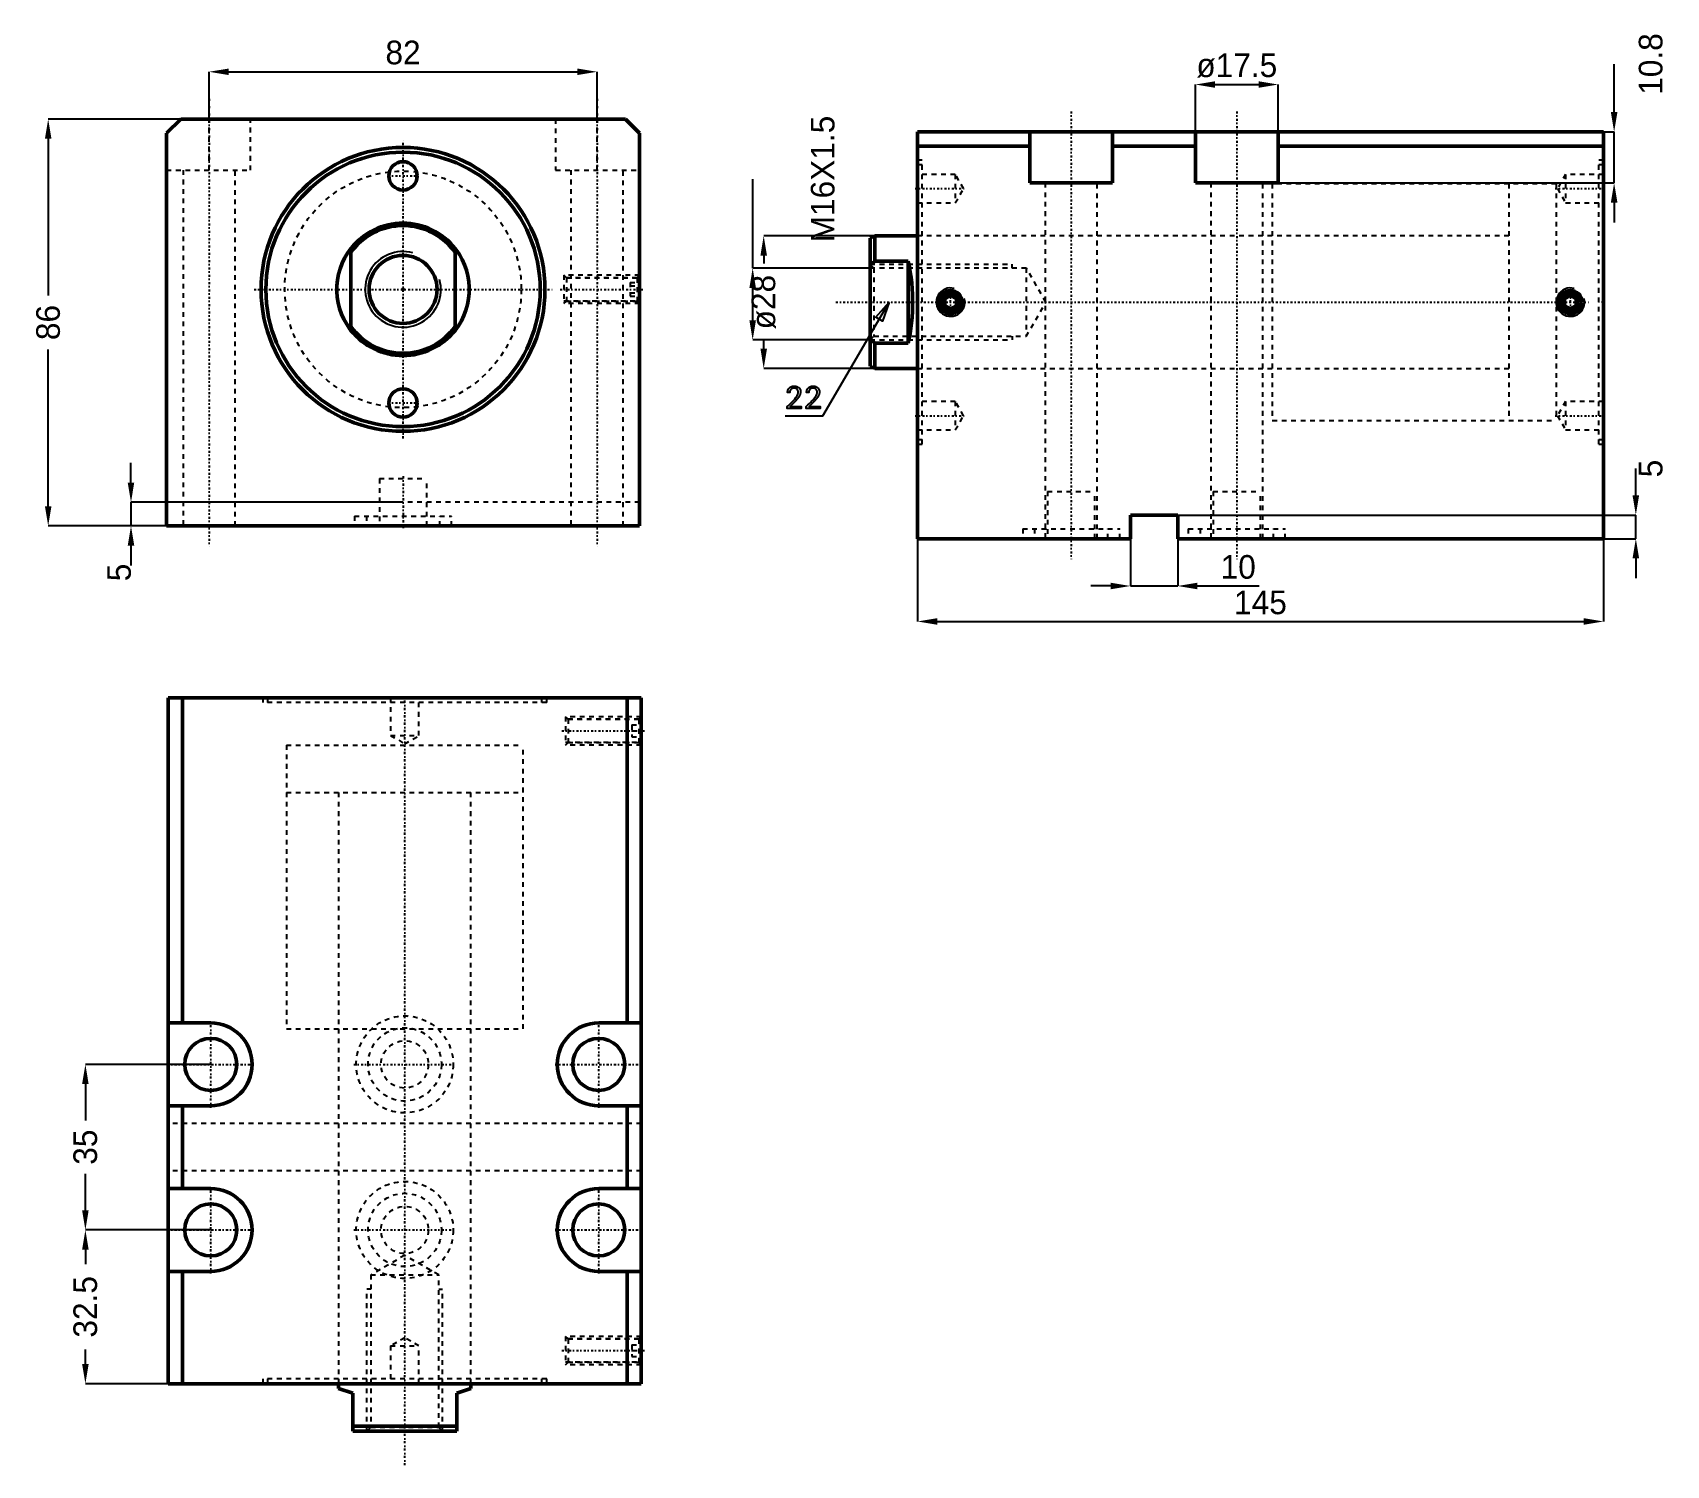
# Model space of a CAD drawing. Header units: millimetres. Extents: x -78 to 267, y -249 to 54.
import ezdxf

# ---------------------------------------------------------------- set-up
doc = ezdxf.new("R2010")
doc.units = ezdxf.units.MM
doc.linetypes.add('Center', pattern=[1.5, 0.45, -0.5, 0.05, -0.5])
doc.linetypes.add('Dashed', pattern=[2, 1, -1])
for name, color, linetype, lineweight in [('2d ConnectionPoints', 7, 'Continuous', 50), ('AM_0', 7, 'Continuous', 50), ('AM_5', 3, 'Continuous', 25), ('AM_7', 7, 'Center', 25), ('AM_9', 6, 'Dashed', 25)]:
    doc.layers.add(name, color=color, linetype=linetype, lineweight=lineweight)
doc.dimstyles.new('ISO-25', dxfattribs={"dimtxt": 2.5, "dimasz": 2.5, "dimexe": 1.25, "dimexo": 0.625, "dimtad": 1, "dimtxsty": 'Standard', "dimcen": 2.5, "dimadec": 0, "dimazin": 0, "dimtfac": 1, "dimtmove": 0, "dimatfit": 3, "dimfxl": 0, "dimarcsym": 0})

# ---------------------------------------------------------------- blocks, each defined once
blk = doc.blocks.new('1_JECX_MF_INLA_50_50_0_rod__0_in_JECX_MF_160_INLA_50_50_0__0')
at = {"layer": 'AM_0'}
for p, q in [((-11, -8.66), (-11, 8.66)), ((11, 8.66), (11, -8.66))]:
    blk.add_line(p, q, dxfattribs=at)
for points in [[(-11, 8.66), (-11.71, 7.67), (-12.34, 6.62), (-12.87, 5.52), (-13.3, 4.38), (-13.63, 3.2), (-13.86, 2), (-13.98, 0.78), (-13.99, -0.44), (-13.9, -1.65), (-13.7, -2.86), (-13.4, -4.04), (-13, -5.2), (-12.5, -6.31), (-11.9, -7.37), (-11.21, -8.38), (-11, -8.66)], [(11, -8.66), (11.71, -7.67), (12.34, -6.62), (12.87, -5.52), (13.3, -4.38), (13.63, -3.2), (13.86, -2), (13.98, -0.78), (13.99, 0.44), (13.9, 1.65), (13.7, 2.86), (13.4, 4.04), (13, 5.2), (12.5, 6.31), (11.9, 7.37), (11.21, 8.38), (11, 8.66)]]:
    blk.add_lwpolyline(points, dxfattribs=at)
blk.add_circle((0, 0), 7.19, dxfattribs=at)
for radius, start, end in [(14, 38.2132, 141.7868), (13.5, 35.4309, 144.5691), (13.5, 215.4309, 324.5691), (14, 218.2132, 321.7868)]:
    blk.add_arc((0, 0), radius, start, end, dxfattribs=at)
at = {"layer": 'AM_5'}
blk.add_arc((0, 0), 8, 75, 15, dxfattribs=at)
blk = doc.blocks.new('2_JECX_MF_EXLA_50_50_0_body__0_in_JECX_MF_160_INLA_50_50_0__0')
at = {"layer": 'AM_0'}
for p, q in [((-47, 36), (-50, 33)), ((47, 36), (-47, 36)), ((50, 33), (47, 36)), ((-50, 33), (-50, -50)), ((50, -50), (50, 33)), ((-50, -50), (50, -50))]:
    blk.add_line(p, q, dxfattribs=at)
for centre, radius in [((0, 0), 30), ((0, 0), 29), ((0, 24), 3), ((0, -24), 3)]:
    blk.add_circle(centre, radius, dxfattribs=at)
at = {"layer": 'AM_5', "linetype": 'Dashed'}
for p, q in [((50, 3), (34, 3)), ((50, -3), (34, -3))]:
    blk.add_line(p, q, dxfattribs=at)
at = {"layer": 'AM_7'}
for p, q in [((-41, 40.3), (-41, -54.3)), ((41, 40.3), (41, -54.3)), ((0, -31.5), (0, 31.5)), ((-3.15, 24), (3.15, 24)), ((-31.5, 0), (31.5, 0)), ((33.2, 0), (50.8, 0)), ((-3.15, -24), (3.15, -24)), ((0, -39.5), (0, -50.5))]:
    blk.add_line(p, q, dxfattribs=at)
at = {"layer": 'AM_9'}
for p, q in [((-41, 25.2), (-41, 36)), ((-32.25, 25.2), (-32.25, 36)), ((32.25, 36), (32.25, 25.2)), ((41, 25.2), (41, 36)), ((-50, 25.2), (-32.25, 25.2)), ((-46.5, 25.2), (-46.5, -50)), ((-35.5, -50), (-35.5, 25.2)), ((32.25, 25.2), (50, 25.2)), ((35.5, 25.2), (35.5, -50)), ((46.5, -50), (46.5, 25.2)), ((34.54, 2.46), (34, 3)), ((34, 3), (34, -3)), ((49.5, 2.4), (34, 2.4)), ((49.46, 2.46), (34.54, 2.46)), ((34.54, 2.46), (34.54, -2.46)), ((48, 1.44), (50, 1.44)), ((48, 1.44), (48, -1.44)), ((48, 0.72), (50, 0.72)), ((50, 3), (49.46, 2.46)), ((49.46, 2.46), (49.46, -2.46)), ((50, 1.9), (49.5, 2.4)), ((49.5, 2.4), (49.5, -2.4)), ((34, -2.4), (49.5, -2.4)), ((34, -3), (34.54, -2.46)), ((34.54, -2.46), (49.46, -2.46)), ((48, -0.72), (50, -0.72)), ((48, -1.44), (50, -1.44)), ((49.46, -2.46), (50, -3)), ((49.5, -2.4), (50, -1.9)), ((-5, -40), (5, -40)), ((-5, -40), (-5, -50)), ((5, -50), (5, -40)), ((50, -45), (-50, -45)), ((-10.25, -47.9), (10.25, -47.9)), ((-10.25, -47.9), (-10.25, -50)), ((-7.75, -47.9), (-7.75, -50)), ((7.75, -50), (7.75, -47.9)), ((10.25, -50), (10.25, -47.9))]:
    blk.add_line(p, q, dxfattribs=at)
blk.add_circle((0, 0), 25, dxfattribs=at)
blk = doc.blocks.new('*D3')
at = {"layer": 'AM_5', "color": 0, "lineweight": -2}
for p, q in [((-41, 36), (-41, 46)), ((-36.83, 46), (36.83, 46)), ((41, 36), (41, 46))]:
    blk.add_line(p, q, dxfattribs=at)
at = {"layer": 'AM_5', "color": 0}
for points in [[(-36.83, 46.69), (-36.83, 45.31), (-41, 46)], [(36.83, 45.31), (36.83, 46.69), (41, 46)]]:
    blk.add_solid(points, dxfattribs=at)
at = {"layer": 'Defpoints', "color": 0}
for p in [(41, 46), (-41, 36), (41, 36)]:
    blk.add_point(p, dxfattribs=at)
at = {"layer": 'AM_5', "color": 0, "insert": (0, 50.05), "char_height": 5, "attachment_point": 5}
blk.add_mtext('82', dxfattribs=at)
blk = doc.blocks.new('*D4')
at = {"layer": 'AM_5', "color": 0, "lineweight": -2}
for p, q in [((-47, 36), (-75, 36)), ((-75, 31.83), (-75, -1.28)), ((-75, -45.83), (-75, -12.72)), ((-50, -50), (-75, -50))]:
    blk.add_line(p, q, dxfattribs=at)
at = {"layer": 'AM_5', "color": 0}
for points in [[(-74.31, 31.83), (-75.69, 31.83), (-75, 36)], [(-75.69, -45.83), (-74.31, -45.83), (-75, -50)]]:
    blk.add_solid(points, dxfattribs=at)
at = {"layer": 'Defpoints', "color": 0}
for p in [(-47, 36), (-75, -50), (-50, -50)]:
    blk.add_point(p, dxfattribs=at)
at = {"layer": 'AM_5', "color": 0, "insert": (-75, -7), "char_height": 5, "attachment_point": 5, "rotation": 90}
blk.add_mtext('86', dxfattribs=at)
blk = doc.blocks.new('*D5')
at = {"layer": 'AM_5', "color": 0, "lineweight": -2}
for p, q in [((-57.5, -40.83), (-57.5, -36.67)), ((0, -45), (-57.5, -45)), ((-57.5, -45), (-57.5, -50)), ((-50, -50), (-57.5, -50)), ((-57.5, -54.17), (-57.5, -58.33))]:
    blk.add_line(p, q, dxfattribs=at)
at = {"layer": 'AM_5', "color": 0}
for points in [[(-58.19, -40.83), (-56.81, -40.83), (-57.5, -45)], [(-56.81, -54.17), (-58.19, -54.17), (-57.5, -50)]]:
    blk.add_solid(points, dxfattribs=at)
at = {"layer": 'Defpoints', "color": 0}
for p in [(0, -45), (-57.5, -50), (-50, -50)]:
    blk.add_point(p, dxfattribs=at)
at = {"layer": 'AM_5', "color": 0, "insert": (-60, -59.83), "char_height": 5, "attachment_point": 5, "rotation": 90}
blk.add_mtext('5', dxfattribs=at)
blk = doc.blocks.new('1_JECX_MF_INLA_50_50_0_rod__0_in_JECX_MF_160_INLA_50_50_0__4')
at = {"layer": 'AM_0'}
for p, q in [((-14, 0), (-14, -1.03)), ((14, -1.03), (14, 0)), ((-11, -2), (-14, -1.03)), ((-11, -10), (-11, -2)), ((14, -1.03), (11, -2)), ((11, -2), (11, -10)), ((-11, -9), (11, -9)), ((-11, -10), (11, -10))]:
    blk.add_line(p, q, dxfattribs=at)
at = {"layer": 'AM_5', "linetype": 'Dashed'}
for p, q in [((-8, -10), (-8, 20)), ((-7.19, 20), (-8, 20)), ((7.19, 20), (8, 20)), ((8, -10), (8, 20))]:
    blk.add_line(p, q, dxfattribs=at)
at = {"layer": 'AM_9'}
for p, q in [((-25, 135), (25, 135)), ((-25, 135), (-25, 125)), ((25, 125), (25, 135)), ((-25, 125), (25, 125)), ((-14, 125), (-14, 0)), ((14, 0), (14, 125)), ((0, 27.15), (-7.19, 23)), ((7.19, 23), (0, 27.15)), ((-7.19, 23), (7.19, 23)), ((-7.19, 23), (-7.19, -9.19)), ((7.19, -9.19), (7.19, 23)), ((-7.19, -9.19), (-8, -10)), ((-7.19, -9.19), (7.19, -9.19)), ((8, -10), (7.19, -9.19))]:
    blk.add_line(p, q, dxfattribs=at)
blk = doc.blocks.new('2_JECX_MF_EXLA_50_50_0_body__0_in_JECX_MF_160_INLA_50_50_0__4')
at = {"layer": 'AM_0'}
for p, q in [((50, 145), (-50, 145)), ((-50, 145), (-50, 0)), ((-47, 145), (-47, 76.25)), ((47, 145), (47, 76.25)), ((50, 145), (50, 0)), ((-41, 76.25), (-50, 76.25)), ((50, 76.25), (41, 76.25)), ((-50, 58.75), (-41, 58.75)), ((-47, 58.75), (-47, 41.25)), ((41, 58.75), (50, 58.75)), ((47, 58.75), (47, 41.25)), ((-41, 41.25), (-50, 41.25)), ((50, 41.25), (41, 41.25)), ((-50, 23.75), (-41, 23.75)), ((-47, 23.75), (-47, 0)), ((41, 23.75), (50, 23.75)), ((47, 23.75), (47, 0)), ((50, 0), (-50, 0))]:
    blk.add_line(p, q, dxfattribs=at)
for centre in [(-41, 67.5), (41, 67.5), (-41, 32.5), (41, 32.5)]:
    blk.add_circle(centre, 5.5, dxfattribs=at)
for centre, start, end in [((-41, 67.5), 270, 90), ((41, 67.5), 90, 270), ((-41, 32.5), 270, 90), ((41, 32.5), 90, 270)]:
    blk.add_arc(centre, 8.75, start, end, dxfattribs=at)
at = {"layer": 'AM_5', "linetype": 'Dashed'}
for p, q in [((50, 141), (34, 141)), ((50, 135), (34, 135)), ((50, 10), (34, 10)), ((50, 4), (34, 4))]:
    blk.add_line(p, q, dxfattribs=at)
at = {"layer": 'AM_7'}
for p, q in [((0, -17.25), (0, 145.4866)), ((33.2, 138), (50.8, 138)), ((-41, 58.3125), (-41, 76.6875)), ((41, 58.3125), (41, 76.6875)), ((-50.1875, 67.5), (-31.8125, 67.5)), ((-10.7625, 67.5), (10.7625, 67.5)), ((31.8125, 67.5), (50.1875, 67.5)), ((-41, 23.3125), (-41, 41.6875)), ((41, 23.3125), (41, 41.6875)), ((-50.1875, 32.5), (-31.8125, 32.5)), ((-10.7625, 32.5), (10.7625, 32.5)), ((31.8125, 32.5), (50.1875, 32.5)), ((33.2, 7), (50.8, 7))]:
    blk.add_line(p, q, dxfattribs=at)
at = {"layer": 'AM_9'}
for p, q in [((-30, 145), (-30, 144)), ((30, 144), (-30, 144)), ((-29, 145), (-29, 144)), ((-3, 145), (-3, 137)), ((3, 137), (3, 145)), ((29, 144), (29, 145)), ((30, 144), (30, 145)), ((34, 141), (34, 135)), ((34.5415, 140.4585), (34, 141)), ((49.5, 140.4), (34, 140.4)), ((49.4585, 140.4585), (34.5415, 140.4585)), ((34.5415, 140.4585), (34.5415, 135.5415)), ((48, 139.25), (50, 139.25)), ((48, 139.25), (48, 136.75)), ((50, 141), (49.4585, 140.4585)), ((49.4585, 140.4585), (49.4585, 135.5415)), ((49.5, 140.4), (49.5, 135.6)), ((50, 139.9), (49.5, 140.4)), ((-25, 135), (25, 135)), ((-25, 135), (-25, 75)), ((-3, 137), (0, 135.2679)), ((-3, 137), (3, 137)), ((0, 135.2679), (3, 137)), ((25, 75), (25, 135)), ((34, 135.6), (49.5, 135.6)), ((34, 135), (34.5415, 135.5415)), ((34.5415, 135.5415), (49.4585, 135.5415)), ((48, 138), (50, 138)), ((48, 136.75), (50, 136.75)), ((49.4585, 135.5415), (50, 135)), ((49.5, 135.6), (50, 136.1)), ((-25, 75), (25, 75)), ((-14, 75), (-14, 0)), ((14, 0), (14, 75)), ((50, 55), (-50, 55)), ((50, 45), (-50, 45)), ((0, 9.7321), (-3, 8)), ((-3, 8), (3, 8)), ((-3, 8), (-3, 0)), ((3, 8), (0, 9.7321)), ((3, 0), (3, 8)), ((34, 10), (34, 4)), ((34.5415, 9.4585), (34, 10)), ((49.5, 9.4), (34, 9.4)), ((49.4585, 9.4585), (34.5415, 9.4585)), ((34.5415, 9.4585), (34.5415, 4.5415)), ((48, 8.25), (50, 8.25)), ((48, 8.25), (48, 5.75)), ((48, 7), (50, 7)), ((50, 10), (49.4585, 9.4585)), ((49.4585, 9.4585), (49.4585, 4.5415)), ((50, 8.9), (49.5, 9.4)), ((49.5, 9.4), (49.5, 4.6)), ((34, 4.6), (49.5, 4.6)), ((34, 4), (34.5415, 4.5415)), ((34.5415, 4.5415), (49.4585, 4.5415)), ((48, 5.75), (50, 5.75)), ((49.4585, 4.5415), (50, 4)), ((49.5, 4.6), (50, 5.1)), ((30, 1), (-30, 1)), ((-30, 1), (-30, 0)), ((-29, 1), (-29, 0)), ((29, 0), (29, 1)), ((30, 0), (30, 1))]:
    blk.add_line(p, q, dxfattribs=at)
for centre, radius in [((0, 67.5), 10.25), ((0, 67.5), 7.75), ((0, 67.5), 5), ((0, 32.5), 10.25), ((0, 32.5), 7.75), ((0, 32.5), 5)]:
    blk.add_circle(centre, radius, dxfattribs=at)
blk = doc.blocks.new('*D11')
at = {"layer": 'AM_5', "color": 0, "lineweight": -2}
for p, q in [((-40.64, -163.81), (-67.14, -163.81)), ((-67.14, -167.98), (-67.14, -175.65)), ((-67.14, -194.65), (-67.14, -186.98)), ((-40.64, -198.81), (-67.14, -198.81))]:
    blk.add_line(p, q, dxfattribs=at)
at = {"layer": 'AM_5', "color": 0}
for points in [[(-67.83, -167.98), (-66.45, -167.98), (-67.14, -163.81)], [(-67.83, -194.65), (-66.45, -194.65), (-67.14, -198.81)]]:
    blk.add_solid(points, dxfattribs=at)
at = {"layer": 'Defpoints', "color": 0}
for p in [(-67.14, -163.81), (-40.64, -163.81), (-40.64, -198.81)]:
    blk.add_point(p, dxfattribs=at)
at = {"layer": 'AM_5', "color": 0, "insert": (-67.14, -181.31), "char_height": 5, "attachment_point": 5, "rotation": 90}
blk.add_mtext('35', dxfattribs=at)
blk = doc.blocks.new('*D12')
at = {"layer": 'AM_5', "color": 0, "lineweight": -2}
for p, q in [((-40.64, -198.81), (-67.14, -198.81)), ((-67.14, -202.98), (-67.14, -206.06)), ((-67.14, -227.15), (-67.14, -224.06)), ((-49.64, -231.31), (-67.14, -231.31))]:
    blk.add_line(p, q, dxfattribs=at)
at = {"layer": 'AM_5', "color": 0}
for points in [[(-67.83, -202.98), (-66.45, -202.98), (-67.14, -198.81)], [(-67.83, -227.15), (-66.45, -227.15), (-67.14, -231.31)]]:
    blk.add_solid(points, dxfattribs=at)
at = {"layer": 'Defpoints', "color": 0}
for p in [(-40.64, -198.81), (-67.14, -231.31), (-49.64, -231.31)]:
    blk.add_point(p, dxfattribs=at)
at = {"layer": 'AM_5', "color": 0, "insert": (-67.14, -215.06), "char_height": 5, "attachment_point": 5, "rotation": 90}
blk.add_mtext('32.5', dxfattribs=at)
blk = doc.blocks.new('1_JECX_MF_INLA_50_50_0_rod__0_in_JECX_MF_160_INLA_50_50_0__2')
at = {"layer": 'AM_0'}
for p, q in [((-9, 14), (-10, 13.5)), ((0, 14), (-9, 14)), ((-9, 14), (-9, 8.66)), ((-10, 13.5), (-10, -13.5)), ((-9, 8.66), (-10, 7.83)), ((-2, 8.66), (-9, 8.66)), ((-2, 8.66), (-2, -8.66)), ((-9, -8.66), (-2, -8.66)), ((-9, -8.66), (-9, -14)), ((-10, -13.5), (-9, -14)), ((-9, -14), (0, -14))]:
    blk.add_line(p, q, dxfattribs=at)
for points in [[(-2, -8.66), (-1.77, -7.67), (-1.57, -6.62), (-1.39, -5.52), (-1.25, -4.38), (-1.15, -3.2), (-1.07, -2), (-1.03, -0.78), (-1.03, 0.44), (-1.06, 1.65), (-1.12, 2.86), (-1.22, 4.04), (-1.35, 5.2), (-1.51, 6.31), (-1.71, 7.37), (-1.93, 8.38), (-2, 8.66)], [(-10, -7.83), (-9.96, -7.86), (-9, -8.66)]]:
    blk.add_lwpolyline(points, dxfattribs=at)
at = {"layer": 'AM_5', "linetype": 'Dashed'}
for p, q in [((-10, 8), (20, 8)), ((20, 7.19), (20, 8)), ((-10, -8), (20, -8)), ((20, -7.19), (20, -8))]:
    blk.add_line(p, q, dxfattribs=at)
at = {"layer": 'AM_7'}
blk.add_line((-17.25, 0), (142.25, 0), dxfattribs=at)
at = {"layer": 'AM_9'}
for p, q in [((135, 25), (125, 25)), ((125, 25), (125, -25)), ((135, 25), (135, -25)), ((125, 14), (0, 14)), ((-9.19, 7.19), (-10, 8)), ((23, 7.19), (-9.19, 7.19)), ((-9.19, 7.19), (-9.19, -7.19)), ((27.15, 0), (23, 7.19)), ((23, 7.19), (23, -7.19)), ((23, -7.19), (27.15, 0)), ((-10, -8), (-9.19, -7.19)), ((-9.19, -7.19), (23, -7.19)), ((0, -14), (125, -14)), ((125, -25), (135, -25))]:
    blk.add_line(p, q, dxfattribs=at)
blk = doc.blocks.new('2_JECX_MF_EXLA_50_50_0_body__0_in_JECX_MF_160_INLA_50_50_0__2')
at = {"layer": 'AM_0'}
for p, q in [((0, -50), (0, 36)), ((145, 36), (0, 36)), ((23.75, 25.2), (23.75, 36)), ((41.25, 25.2), (41.25, 36)), ((58.75, 25.2), (58.75, 36)), ((76.25, 25.2), (76.25, 36)), ((145, -50), (145, 36)), ((23.75, 33), (0, 33)), ((58.75, 33), (41.25, 33)), ((145, 33), (76.25, 33)), ((23.75, 25.2), (41.25, 25.2)), ((58.75, 25.2), (76.25, 25.2)), ((7, 1.44), (5.75, 0.72)), ((5.75, 0.72), (5.75, -0.72)), ((8.25, 0.72), (7, 1.44)), ((8.25, -0.72), (8.25, 0.72)), ((138, 1.44), (136.75, 0.72)), ((136.75, 0.72), (136.75, -0.72)), ((139.25, 0.72), (138, 1.44)), ((139.25, -0.72), (139.25, 0.72)), ((5.75, -0.72), (7, -1.44)), ((7, -1.44), (8.25, -0.72)), ((136.75, -0.72), (138, -1.44)), ((138, -1.44), (139.25, -0.72)), ((55, -45), (45, -45)), ((45, -45), (45, -50)), ((55, -50), (55, -45)), ((45, -50), (0, -50)), ((145, -50), (55, -50))]:
    blk.add_line(p, q, dxfattribs=at)
for centre, radius in [((7, 0), 2.46), ((7, 0), 2.4), ((7, 0), 1.9), ((138, 0), 2.46), ((138, 0), 2.4), ((138, 0), 1.9)]:
    blk.add_circle(centre, radius, dxfattribs=at)
at = {"layer": 'AM_5'}
for centre in [(7, 0), (138, 0)]:
    blk.add_arc(centre, 3, 75, 15, dxfattribs=at)
at = {"layer": 'AM_7'}
for p, q in [((32.5, 40.3), (32.5, -54.3)), ((67.5, 40.3), (67.5, -54.3)), ((-0.49, 24), (10.22, 24)), ((134.78, 24), (145.49, 24)), ((7, -3.15), (7, 3.15)), ((138, -3.15), (138, 3.15)), ((145.05, 0), (143.95, 0)), ((-0.49, -24), (10.22, -24)), ((134.78, -24), (145.49, -24))]:
    blk.add_line(p, q, dxfattribs=at)
at = {"layer": 'AM_9'}
for p, q in [((1, 30), (0, 30)), ((1, 29), (0, 29)), ((1, -30), (1, 30)), ((144, -30), (144, 30)), ((145, 30), (144, 30)), ((145, 29), (144, 29)), ((8, 27), (0, 27)), ((9.73, 24), (8, 27)), ((8, 27), (8, 21)), ((27, 25.2), (27, -50)), ((38, -50), (38, 25.2)), ((62, 25.2), (62, -50)), ((73, -50), (73, 25.2)), ((135, 25), (75, 25)), ((75, 25), (75, -25)), ((135, 25), (135, -25)), ((137, 27), (135.27, 24)), ((145, 27), (137, 27)), ((137, 27), (137, 21)), ((0, 21), (8, 21)), ((8, 21), (9.73, 24)), ((135.27, 24), (137, 21)), ((137, 21), (145, 21)), ((75, 14), (0, 14)), ((0, -14), (75, -14)), ((8, -21), (0, -21)), ((9.73, -24), (8, -21)), ((8, -21), (8, -27)), ((8, -27), (9.73, -24)), ((137, -21), (135.27, -24)), ((135.27, -24), (137, -27)), ((145, -21), (137, -21)), ((137, -21), (137, -27)), ((0, -27), (8, -27)), ((75, -25), (135, -25)), ((137, -27), (145, -27)), ((0, -29), (1, -29)), ((0, -30), (1, -30)), ((144, -29), (145, -29)), ((144, -30), (145, -30)), ((27.5, -40), (37.5, -40)), ((27.5, -40), (27.5, -50)), ((37.5, -50), (37.5, -40)), ((62.5, -40), (72.5, -40)), ((62.5, -40), (62.5, -50)), ((72.5, -50), (72.5, -40)), ((22.25, -47.9), (42.75, -47.9)), ((22.25, -47.9), (22.25, -50)), ((24.75, -47.9), (24.75, -50)), ((40.25, -50), (40.25, -47.9)), ((42.75, -50), (42.75, -47.9)), ((57.25, -47.9), (77.75, -47.9)), ((57.25, -47.9), (57.25, -50)), ((59.75, -47.9), (59.75, -50)), ((75.25, -50), (75.25, -47.9)), ((77.75, -50), (77.75, -47.9))]:
    blk.add_line(p, q, dxfattribs=at)
blk = doc.blocks.new('*D23')
at = {"layer": 'AM_5', "color": 0, "lineweight": -2}
for p, q in [((167.48, 33.31), (167.48, 43.31)), ((171.65, 43.31), (180.82, 43.31)), ((184.98, 33.31), (184.98, 43.31))]:
    blk.add_line(p, q, dxfattribs=at)
at = {"layer": 'AM_5', "color": 0}
for points in [[(171.65, 44), (171.65, 42.61), (167.48, 43.31)], [(180.82, 44), (180.82, 42.61), (184.98, 43.31)]]:
    blk.add_solid(points, dxfattribs=at)
at = {"layer": 'Defpoints', "color": 0}
for p in [(184.98, 43.31), (167.48, 33.31), (184.98, 33.31)]:
    blk.add_point(p, dxfattribs=at)
at = {"layer": 'AM_5', "color": 0, "insert": (176.23, 47.31), "char_height": 5, "attachment_point": 5}
blk.add_mtext('ø17.5', dxfattribs=at)
blk = doc.blocks.new('*D24')
at = {"layer": 'AM_5', "color": 0, "lineweight": -2}
for p, q in [((255.98, 37.47), (255.98, 47.64)), ((184.98, 33.31), (255.98, 33.31)), ((255.98, 22.51), (255.98, 33.31)), ((184.98, 22.51), (255.98, 22.51)), ((255.98, 18.34), (255.98, 14.17))]:
    blk.add_line(p, q, dxfattribs=at)
at = {"layer": 'AM_5', "color": 0}
for points in [[(255.29, 37.47), (256.68, 37.47), (255.98, 33.31)], [(255.29, 18.34), (256.68, 18.34), (255.98, 22.51)]]:
    blk.add_solid(points, dxfattribs=at)
at = {"layer": 'Defpoints', "color": 0}
for p in [(184.98, 33.31), (255.98, 33.31), (184.98, 22.51)]:
    blk.add_point(p, dxfattribs=at)
at = {"layer": 'AM_5', "color": 0, "insert": (263.73, 47.64), "char_height": 5, "attachment_point": 5, "rotation": 90}
blk.add_mtext('10.8', dxfattribs=at)
blk = doc.blocks.new('*D25')
at = {"layer": 'AM_5', "color": 0, "lineweight": -2}
for p, q in [((108.73, -52.69), (108.73, -70.19)), ((253.73, -52.69), (253.73, -70.19)), ((112.9, -70.19), (249.57, -70.19))]:
    blk.add_line(p, q, dxfattribs=at)
at = {"layer": 'AM_5', "color": 0}
for points in [[(112.9, -69.5), (112.9, -70.89), (108.73, -70.19)], [(249.57, -69.5), (249.57, -70.89), (253.73, -70.19)]]:
    blk.add_solid(points, dxfattribs=at)
at = {"layer": 'Defpoints', "color": 0}
for p in [(108.73, -52.69), (253.73, -52.69), (253.73, -70.19)]:
    blk.add_point(p, dxfattribs=at)
at = {"layer": 'AM_5', "color": 0, "insert": (181.23, -66.19), "char_height": 5, "attachment_point": 5}
blk.add_mtext('145', dxfattribs=at)
blk = doc.blocks.new('*D26')
at = {"layer": 'AM_5', "color": 0, "lineweight": -2}
for p, q in [((99.73, 11.31), (76.23, 11.31)), ((76.23, 7.14), (76.23, 5.47)), ((76.23, -12.53), (76.23, -10.86)), ((99.73, -16.69), (76.23, -16.69))]:
    blk.add_line(p, q, dxfattribs=at)
at = {"layer": 'AM_5', "color": 0}
for points in [[(75.54, 7.14), (76.93, 7.14), (76.23, 11.31)], [(75.54, -12.53), (76.93, -12.53), (76.23, -16.69)]]:
    blk.add_solid(points, dxfattribs=at)
at = {"layer": 'Defpoints', "color": 0}
for p in [(76.23, 11.31), (99.73, 11.31), (99.73, -16.69)]:
    blk.add_point(p, dxfattribs=at)
at = {"layer": 'AM_5', "color": 0, "insert": (76.23, -2.69), "char_height": 5, "attachment_point": 5, "rotation": 90}
blk.add_mtext('ø28', dxfattribs=at)
blk = doc.blocks.new('*D27')
at = {"layer": 'AM_5', "color": 0, "lineweight": -2}
for p, q in [((153.73, -47.69), (153.73, -62.69)), ((163.73, -52.69), (163.73, -62.69)), ((149.57, -62.69), (145.4, -62.69)), ((153.73, -62.69), (163.73, -62.69)), ((167.9, -62.69), (180.95, -62.69))]:
    blk.add_line(p, q, dxfattribs=at)
at = {"layer": 'AM_5', "color": 0}
for points in [[(149.57, -62), (149.57, -63.39), (153.73, -62.69)], [(167.9, -62), (167.9, -63.39), (163.73, -62.69)]]:
    blk.add_solid(points, dxfattribs=at)
at = {"layer": 'Defpoints', "color": 0}
for p in [(153.73, -47.69), (163.73, -52.69), (163.73, -62.69)]:
    blk.add_point(p, dxfattribs=at)
at = {"layer": 'AM_5', "color": 0, "insert": (176.53, -58.69), "char_height": 5, "attachment_point": 5}
blk.add_mtext('10', dxfattribs=at)
blk = doc.blocks.new('*D28')
at = {"layer": 'AM_5', "color": 0, "lineweight": -2}
for p, q in [((260.57, -43.53), (260.57, -37.86)), ((153.73, -47.69), (260.57, -47.69)), ((260.57, -52.69), (260.57, -47.69)), ((163.73, -52.69), (260.57, -52.69)), ((260.57, -56.86), (260.57, -61.03))]:
    blk.add_line(p, q, dxfattribs=at)
at = {"layer": 'AM_5', "color": 0}
for points in [[(259.87, -43.53), (261.26, -43.53), (260.57, -47.69)], [(259.87, -56.86), (261.26, -56.86), (260.57, -52.69)]]:
    blk.add_solid(points, dxfattribs=at)
at = {"layer": 'Defpoints', "color": 0}
for p in [(153.73, -47.69), (163.73, -52.69), (260.57, -52.69)]:
    blk.add_point(p, dxfattribs=at)
at = {"layer": 'AM_5', "color": 0, "insert": (263.73, -37.86), "char_height": 5, "attachment_point": 5, "rotation": 90}
blk.add_mtext('5', dxfattribs=at)
blk = doc.blocks.new('*D29')
at = {"layer": 'AM_5', "color": 0, "lineweight": -2}
for p, q in [((73.9, 4.5), (73.9, 23.33)), ((99.55, 4.5), (73.9, 4.5)), ((73.9, -6.53), (73.9, 0.33)), ((98.73, -10.69), (73.9, -10.69))]:
    blk.add_line(p, q, dxfattribs=at)
at = {"layer": 'AM_5', "color": 0}
for points in [[(73.21, 0.33), (74.59, 0.33), (73.9, 4.5)], [(73.21, -6.53), (74.59, -6.53), (73.9, -10.69)]]:
    blk.add_solid(points, dxfattribs=at)
at = {"layer": 'Defpoints', "color": 0}
for p in [(99.55, 4.5), (73.9, -10.69), (98.73, -10.69)]:
    blk.add_point(p, dxfattribs=at)
at = {"layer": 'AM_5', "color": 0, "insert": (88.73, 23.33), "char_height": 5, "attachment_point": 5, "rotation": 90}
blk.add_mtext('M16X1.5', dxfattribs=at)

msp = doc.modelspace()

# ---------------------------------------------------------------- linework, layer by layer
at = {"layer": '2d ConnectionPoints'}
for p in [(0, 0), (108.734, -2.693), (0.36, -231.314)]:
    msp.add_point(p, dxfattribs=at)
at = {"layer": 'AM_5'}
for p, q in [((88.734, -26.693), (102.734, -2.693)), ((80.734, -26.693), (88.734, -26.693))]:
    msp.add_line(p, q, dxfattribs=at)
for points in [[(102.734, -2.693), (101.354, -6.712), (99.915, -5.872), (102.734, -2.693)], [(81.381, -24.582), (81.381, -24.582), (81.595, -24.386), (81.9, -24.1), (81.9, -24.1), (82.186, -23.823), (82.365, -23.644), (82.365, -23.644), (82.538, -23.463), (82.785, -23.179), (82.785, -23.179), (83.017, -22.879), (83.165, -22.671), (83.165, -22.671), (83.295, -22.463), (83.435, -22.167), (83.435, -22.167), (83.511, -21.89), (83.526, -21.715), (83.526, -21.715), (83.521, -21.617), (83.498, -21.479), (83.498, -21.479), (83.455, -21.35), (83.415, -21.27), (83.415, -21.27), (83.368, -21.195), (83.284, -21.097), (83.284, -21.097), (83.185, -21.014), (83.111, -20.968), (83.111, -20.968), (83.032, -20.929), (82.906, -20.887), (82.906, -20.887), (82.772, -20.865), (82.677, -20.86), (82.677, -20.86), (82.573, -20.865), (82.425, -20.888), (82.425, -20.888), (82.288, -20.931), (82.203, -20.971), (82.203, -20.971), (82.123, -21.019), (82.018, -21.106), (82.018, -21.106), (81.928, -21.211), (81.878, -21.291), (81.878, -21.291), (81.836, -21.378), (81.79, -21.52), (81.79, -21.52), (81.766, -21.675), (81.761, -21.787), (81.273, -21.787), (81.273, -21.787), (81.281, -21.62), (81.32, -21.388), (81.32, -21.388), (81.394, -21.177), (81.462, -21.049), (81.462, -21.049), (81.543, -20.931), (81.683, -20.777), (81.683, -20.777), (81.848, -20.65), (81.97, -20.581), (81.97, -20.581), (82.101, -20.523), (82.307, -20.461), (82.307, -20.461), (82.525, -20.428), (82.677, -20.422), (82.677, -20.422), (82.82, -20.428), (83.026, -20.459), (83.026, -20.459), (83.223, -20.517), (83.35, -20.571), (83.35, -20.571), (83.47, -20.636), (83.631, -20.755), (83.631, -20.755), (83.769, -20.9), (83.849, -21.01), (83.849, -21.01), (83.916, -21.13), (83.989, -21.325), (83.989, -21.325), (84.028, -21.539), (84.036, -21.692), (84.036, -21.692), (84.025, -21.866), (83.967, -22.132), (83.967, -22.132), (83.859, -22.406), (83.76, -22.593), (83.76, -22.593), (83.645, -22.778), (83.46, -23.047), (83.46, -23.047), (83.258, -23.304), (83.114, -23.468), (83.114, -23.468), (82.96, -23.636), (82.7, -23.907), (82.7, -23.907), (82.407, -24.202), (82.193, -24.413), (81.849, -24.751), (84.176, -24.754), (84.176, -25.193), (81.208, -25.193), (81.208, -24.738), (81.381, -24.582)], [(85.381, -24.582), (85.381, -24.582), (85.595, -24.386), (85.9, -24.1), (85.9, -24.1), (86.186, -23.823), (86.365, -23.644), (86.365, -23.644), (86.538, -23.463), (86.785, -23.179), (86.785, -23.179), (87.017, -22.879), (87.165, -22.671), (87.165, -22.671), (87.295, -22.463), (87.435, -22.167), (87.435, -22.167), (87.511, -21.89), (87.526, -21.715), (87.526, -21.715), (87.521, -21.617), (87.498, -21.479), (87.498, -21.479), (87.455, -21.35), (87.415, -21.27), (87.415, -21.27), (87.368, -21.195), (87.284, -21.097), (87.284, -21.097), (87.185, -21.014), (87.111, -20.968), (87.111, -20.968), (87.032, -20.929), (86.906, -20.887), (86.906, -20.887), (86.772, -20.865), (86.677, -20.86), (86.677, -20.86), (86.573, -20.865), (86.425, -20.888), (86.425, -20.888), (86.288, -20.931), (86.203, -20.971), (86.203, -20.971), (86.123, -21.019), (86.018, -21.106), (86.018, -21.106), (85.928, -21.211), (85.878, -21.291), (85.878, -21.291), (85.836, -21.378), (85.79, -21.52), (85.79, -21.52), (85.766, -21.675), (85.761, -21.787), (85.273, -21.787), (85.273, -21.787), (85.281, -21.62), (85.32, -21.388), (85.32, -21.388), (85.394, -21.177), (85.462, -21.049), (85.462, -21.049), (85.543, -20.931), (85.683, -20.777), (85.683, -20.777), (85.848, -20.65), (85.97, -20.581), (85.97, -20.581), (86.101, -20.523), (86.307, -20.461), (86.307, -20.461), (86.525, -20.428), (86.677, -20.422), (86.677, -20.422), (86.82, -20.428), (87.026, -20.459), (87.026, -20.459), (87.223, -20.517), (87.35, -20.571), (87.35, -20.571), (87.47, -20.636), (87.631, -20.755), (87.631, -20.755), (87.769, -20.9), (87.849, -21.01), (87.849, -21.01), (87.916, -21.13), (87.989, -21.325), (87.989, -21.325), (88.028, -21.539), (88.036, -21.692), (88.036, -21.692), (88.025, -21.866), (87.967, -22.132), (87.967, -22.132), (87.859, -22.406), (87.76, -22.593), (87.76, -22.593), (87.645, -22.778), (87.46, -23.047), (87.46, -23.047), (87.258, -23.304), (87.114, -23.468), (87.114, -23.468), (86.96, -23.636), (86.7, -23.907), (86.7, -23.907), (86.407, -24.202), (86.193, -24.413), (85.849, -24.751), (88.176, -24.754), (88.176, -25.193), (85.208, -25.193), (85.208, -24.738), (85.381, -24.582)]]:
    msp.add_lwpolyline(points, dxfattribs=at)

# ---------------------------------------------------------------- block references
for name, p in [('2_JECX_MF_EXLA_50_50_0_body__0_in_JECX_MF_160_INLA_50_50_0__0', (0, 0)), ('2_JECX_MF_EXLA_50_50_0_body__0_in_JECX_MF_160_INLA_50_50_0__2', (108.734, -2.693)), ('1_JECX_MF_INLA_50_50_0_rod__0_in_JECX_MF_160_INLA_50_50_0__2', (108.734, -2.693)), ('1_JECX_MF_INLA_50_50_0_rod__0_in_JECX_MF_160_INLA_50_50_0__0', (0, 0)), ('2_JECX_MF_EXLA_50_50_0_body__0_in_JECX_MF_160_INLA_50_50_0__4', (0.36, -231.314)), ('1_JECX_MF_INLA_50_50_0_rod__0_in_JECX_MF_160_INLA_50_50_0__4', (0.36, -231.314))]:
    msp.add_blockref(name, p)

# ---------------------------------------------------------------- dimensions: what is measured, and where the dimension line sits
for base, p1, p2, text, picture, middle in [((41, 46), (-41, 36), (41, 36), '82', '*D3', (0, 46)), ((184.984, 43.307), (167.484, 33.307), (184.984, 33.307), 'ø17.5', '*D23', (176.234, 43.307)), ((163.734, -62.693), (153.734, -47.693), (163.734, -52.693), '10', '*D27', (176.533, -62.693)), ((253.734, -70.193), (108.734, -52.693), (253.734, -52.693), '145', '*D25', (181.234, -70.193))]:
    dim = msp.add_linear_dim(base=base, p1=p1, p2=p2, text=text, dimstyle='ISO-25', override={"dimtxt": 5, "dimasz": 4.166667, "dimexe": 0, "dimexo": 0, "dimgap": 1.5}, dxfattribs=at)
    dim.commit()
    dim.dimension.update_dxf_attribs({"geometry": picture, "text_midpoint": middle, "dimtype": 160})
for base, p1, p2, text, picture, middle in [((255.984, 33.307), (184.984, 22.507), (184.984, 33.307), '10.8', '*D24', (263.734, 47.641)), ((-75, -50), (-47, 36), (-50, -50), '86', '*D4', (-75, -7)), ((73.901, -10.693), (99.546, 4.495), (98.734, -10.693), 'M16X1.5', '*D29', (88.734, 23.329)), ((76.234, 11.307), (99.734, -16.693), (99.734, 11.307), 'ø28', '*D26', (76.234, -2.693)), ((-57.5, -50), (0, -45), (-50, -50), '5', '*D5', (-60, -59.833)), ((260.567, -52.693), (153.734, -47.693), (163.734, -52.693), '5', '*D28', (263.734, -37.859)), ((-67.14, -163.814), (-40.64, -198.814), (-40.64, -163.814), '35', '*D11', (-67.14, -181.314)), ((-67.14, -231.314), (-40.64, -198.814), (-49.64, -231.314), '32.5', '*D12', (-67.14, -215.064))]:
    dim = msp.add_linear_dim(base=base, p1=p1, p2=p2, angle=90, text=text, dimstyle='ISO-25', override={"dimtxt": 5, "dimasz": 4.166667, "dimexe": 0, "dimexo": 0, "dimgap": 1.5}, dxfattribs=at)
    dim.commit()
    dim.dimension.update_dxf_attribs({"geometry": picture, "text_midpoint": middle, "dimtype": 160, "text_rotation": 90})

doc.saveas('drawing.dxf')
